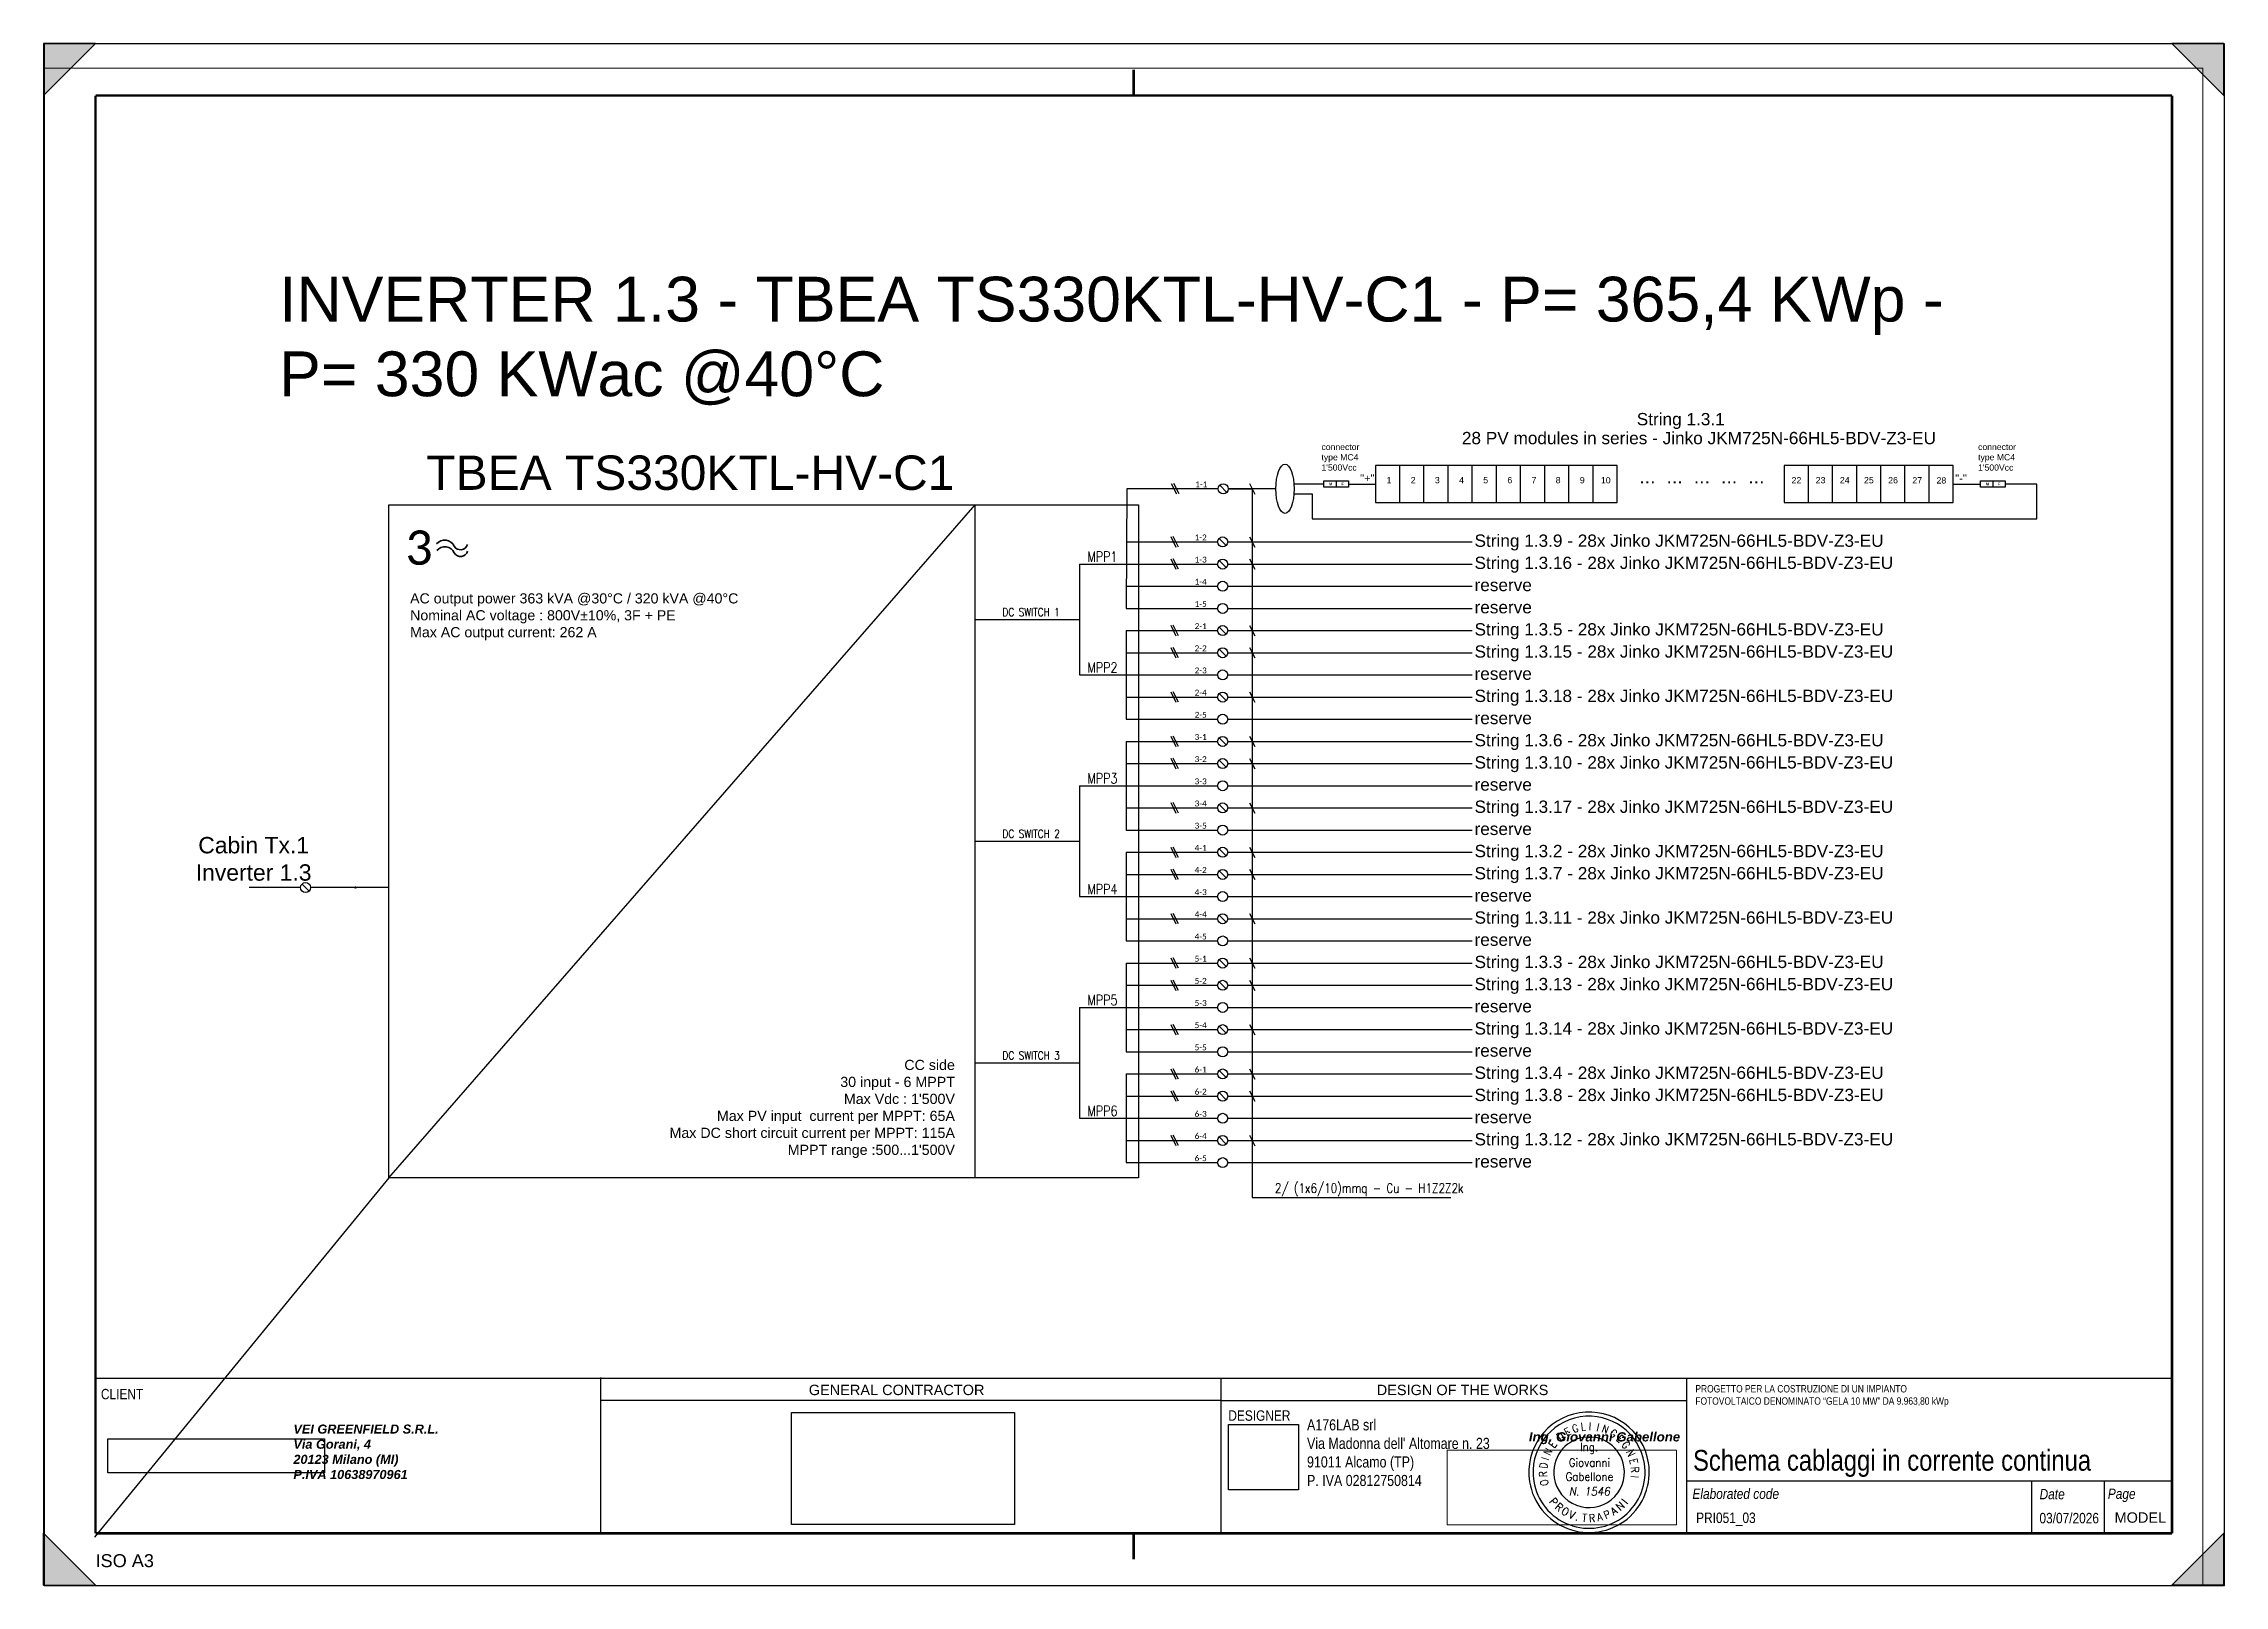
# Paper-space layout '1.3' of a CAD drawing. Header units: millimetres. Extents: x 2 to 422, y 2 to 299.
# The model-space entities are those that its viewports show. They can reach past a viewport. Long polylines and large blocks are cut down to what shows.
import ezdxf
from ezdxf.enums import TextEntityAlignment as Align

# ---------------------------------------------------------------- set-up
doc = ezdxf.new("R2010")
doc.units = ezdxf.units.MM
doc.header["$XCLIPFRAME"] = 2
doc.linetypes.add('CONTINUA', pattern=[0])
doc.linetypes.add('TRATTEGGIATA', pattern=[19.049999999999997, 12.7, -6.349999999999998])
for name, color, linetype in [('-Testi', 1, 'Continuous'), ('firme', 7, 'Continuous'), ('ISO Formato', 7, 'Continuous'), ('ISO FORMATO A3 SENZA TESTATA', 7, 'Continuous'), ('ISO LINEA DI TAGLIO', 253, 'Continuous'), ('ISO Testo', 7, 'Continuous'), ('testata', 7, 'CONTINUA'), ('TIMBRO', 153, 'Continuous'), ('TRATTEGGIATA', 40, 'TRATTEGGIATA')]:
    doc.layers.add(name, color=color, linetype=linetype)
doc.layers.add('Livello 1', color=7, linetype='Continuous', lineweight=0)
doc.styles.add('ARIAL', font='arial.ttf')
doc.styles.add('Formato ISO', font='arial.ttf')
doc.styles.add('Legend', font='calibri.ttf')
doc.styles.add('ROMANS', font='romans.shx', dxfattribs={"width": 0.8, "height": 0.2})
doc.styles.add('ROMANT', font='romant.shx', dxfattribs={"height": 0.2})
doc.styles.add('SIMPLEX', font='SIMPLEX', dxfattribs={"width": 0.8})
doc.styles.get("Standard").update_dxf_attribs({"font": 'arial.ttf'})
doc.styles.add('VALE', font='swissc.ttf')
picture_1 = doc.add_image_def('image1.jpg', size_in_pixel=(539, 175))
picture_2 = doc.add_image_def('image2.png', size_in_pixel=(565, 89))
picture_3 = doc.add_image_def('image3.png', size_in_pixel=(500, 251))
picture_4 = doc.add_image_def('image4.jpg', size_in_pixel=(1111, 1036))

# ---------------------------------------------------------------- blocks, each defined once
blk = doc.blocks.new('A$C63187F01')
at = {"layer": 'TIMBRO'}
for radius, start, end in [(1.15999999999999, 9.105136027296592, 189.1051360272949), (1.07999999999999, 9.105136027296592, 189.1051360272949), (0.679999999999991, 9.105136027296592, 189.1051360272949), (1.15999999999999, 189.1051360272949, 9.105136027296592), (1.07999999999999, 189.1051360272949, 9.105136027296592), (0.679999999999991, 189.1051360272949, 9.105136027296592)]:
    blk.add_arc((0, 0), radius, start, end, dxfattribs=at)
at = {"layer": 'TIMBRO', "style": 'ROMANT', "width": 0.85}
for s, rotation, p in [('E', 28.17592029116496, (-0.3824660734296117, 0.7140165983191907)), ('G', 17.52598430968996, (-0.2439220152376436, 0.772400188038816)), ('L', 7.090058753132115, (-0.0999777312645449, 0.803806228671547)), ('I', 358.7961288682809, (0.0170180748996245, 0.8098212056538756)), ('I', 348.6434814339645, (0.1594998227646158, 0.7941409236011197)), ('N', 339.280516534409, (0.2865722665468979, 0.7576122596989592)), ('N', 63.48437489733794, (-0.7247982432181193, 0.361617901420729)), ('E', 52.40714180735711, (-0.6418162093914364, 0.4941375854581338)), ('D', 38.61204339177493, (-0.505475523407938, 0.632925347284683)), ('G', 327.7755559631449, (0.4319221628173297, 0.685232256440969)), ('E', 317.1256199816696, (0.5511185261302673, 0.5936062416754027)), ('G', 306.4756840001942, (0.6513284743503789, 0.4815300805769171)), ('N', 294.9707234289304, (0.7342841281877384, 0.341945637626182)), ('R', 92.43304528897123, (-0.8092697948665675, -0.0343860308355062)), ('D', 81.56919470707903, (-0.8012468547890723, 0.1187580636865988)), ('I', 72.84733979689435, (-0.7739731119752964, 0.238884118223126)), ('E', 283.8934903389495, (0.7863024527493963, 0.1944953798943487)), ('R', 273.2435543574741, (0.8087024140580465, 0.0458301810675153)), ('O', 103.0829812704469, (-0.7889750302312581, -0.1833532156019828)), ('I', 264.307886566424, (0.8060060775601128, -0.0803380540972825))]:
    blk.add_text(s, height=0.15, rotation=rotation, dxfattribs=at).set_placement(p, align=Align.CENTER)
at = {"layer": 'TIMBRO', "style": 'ROMANS', "width": 0.9}
for s, p in [('Ing.', (1.313009079e-07, 0.4085925105044482)), ('Giovanni', (0.0075545987859016, 0.1075051202444968)), ('Gabellone', (0.007554585066373, -0.1638305355915151))]:
    blk.add_text(s, height=0.16, dxfattribs=at).set_placement(p, align=Align.CENTER)
at = {"layer": 'TIMBRO', "style": 'ROMANS', "oblique": 10, "width": 0.9}
blk.add_text('N. 1546', height=0.16, dxfattribs=at).set_placement((0.007554585066373, -0.4484680293613508), align=Align.CENTER)
at = {"layer": 'TIMBRO', "style": 'ROMANT', "text_generation_flag": 6, "width": 0.9}
for s, rotation, p in [('P', 129.9701413897099, (-0.73572414304485, -0.6166927803541284)), ('R', 139.5111729515321, (-0.623327763049133, -0.7301112927575844)), ('O', 148.8609498648018, (-0.4964321285984569, -0.8216782470621808)), ('V', 158.2107267780695, (-0.3563462401526749, -0.8914131237137182)), ('T', 174.3802347924072, (-0.0940091668817331, -0.9553859306804637)), ('R', 183.7300117056766, (0.0624528102228794, -0.9579664119870015)), ('A', 193.4622252675087, (0.2234920665997322, -0.933622673335947)), ('P', 203.0032568293325, (0.3751521134961706, -0.8836633361973014)), ('A', 212.5442883911549, (0.5164333161652053, -0.8092568380647691)), ('N', 222.6586311643547, (0.6505237136199185, -0.705987888010924)), ('I', 230.858393287566, (0.7445646931580825, -0.605989618477409)), ('.', 165.069514478294, (-0.2473410615262708, -0.9275895640222842))]:
    blk.add_text(s, height=0.15, rotation=rotation, dxfattribs=at).set_placement(p, align=Align.CENTER)
blk = doc.blocks.new('TESTATA_ORIZ')
for points in [[(-0.0699676079475467, 29.90025059768198), (400.149622289405, 29.90025059768198)], [(97.1902921321962, 30.02336188326467), (97.1902921321962, -0.0177559400219707)], [(216.7129702017337, 29.90025059768198), (216.7129702017337, 0)], [(306.4132899808174, 29.95782913373592), (306.4132899808174, -0.0373489915230039)], [(216.7129702017337, 25.58466010262339), (97.1902921321962, 25.58466010262339)], [(216.7129702017337, 25.58466010262339), (306.4132899808174, 25.58466010262339)], [(306.4132899808174, 10.09393447839386), (399.9946335071397, 10.09393447839386)], [(372.8528758033935, 10.06120158330736), (372.8528758033935, -0.0017945035822322)], [(386.8552724335677, 10.09393447839386), (386.8552724335677, 0)]]:
    blk.add_lwpolyline(points)
blk.add_lwpolyline([(0, 29.90025059768198), (400, 29.90025059768198), (400, 0), (0, 0)], close=True)
at = {"layer": 'firme', "xscale": 10, "yscale": 10, "zscale": 10}
blk.add_blockref('A$C63187F01', (287.6416002064349, 11.75734535063213), dxfattribs=at)
at = {"char_height": 2, "attachment_point": 1, "style": 'VALE'}
for s, width, insert in [('\\pxql;CLIENT', 62.13257653758773, (0.9716305739987092, 27.82619541131167)), ('\\pxql;DESIGNER', 62.13257653758773, (218.152149374866, 23.68897433024338)), ('\\pxql;{\\fSwis721 Cn BT|b0|i1|c0|p34;Elaborated code}', 57.42921800797819, (307.5581105855974, 8.620199347302531)), ('\\pxql;{\\fSwis721 Cn BT|b0|i1|c0|p34;Date}', 57.42921800797819, (374.4343936400085, 8.559032495573973)), ('\\pxql;{\\fSwis721 Cn BT|b0|i1|c0|p34;Page}', 57.42921800797819, (387.5775412735152, 8.620199347302531))]:
    blk.add_mtext_dynamic_manual_height_columns(s, width=width, gutter_width=25, heights=[8.879778938413974], dxfattribs=dict(at, insert=insert))
at = {"attachment_point": 4, "style": 'VALE'}
for s, insert, char_height, width in [('{\\f@Arial Unicode MS|b0|i0|c0|p34;GENERAL CONTRACTOR}', (137.3333100181189, 27.61036141397017), 2, 62.13257653758773), ('{\\f@Arial Unicode MS|b0|i0|c0|p34;DESIGN OF THE WORKS}', (246.743246528662, 27.61036141397017), 2, 62.13257653758773), ('{\\H0.83333x;\\C250;\\c1710618;PROGETTO PER LA COSTRUZIONE DI UN IMPIANTO\\PFOTOVOLTAICO DENOMINATO “GELA 10 MW” DA 9.963,80 kWp}', (308.1288091407623, 26.45304518701414), 1.7, 96.45484136060873)]:
    blk.add_mtext(s, dxfattribs=dict(at, insert=insert, char_height=char_height, width=width))
at = {"insert": (388.8723227745414, 3.023095414783931), "char_height": 2, "attachment_point": 4}
blk.add_mtext('MODEL', dxfattribs=at)
at = {"style": 'VALE'}
for tag, height, p in [('TITOLO_ELABORATO', 4, (307.6799596854908, 14.06286495316817)), ('EL', 2, (308.2763400574549, 2.988306874538372)), ('DATA1', 2, (374.4038837955039, 2.927140022809808))]:
    blk.add_attdef(tag, text='', height=height, dxfattribs=at).set_placement(p, align=Align.MIDDLE_LEFT)
at = {"layer": 'Livello 1'}
for s, insert, char_height, attachment_point in [('\\pxql;{\\fArial|b1|i1|c0|p34;\\H0.58333x;\\C250;\\c1710618;VEI GREENFIELD S.R.L.\\PVia Gorani, 4\\P20123 Milano (MI)\\PP.IVA 10638970961}', (52.04005891364793, 20.95944437869185), 3, 2), ('{\\fArial|b1|i1|c0|p34;\\H11.83894x;\\W1.02632;Ing. Giovanni Gabellone}', (276.05221707422, 17.16431292448878), 0.15, 7)]:
    blk.add_mtext(s, dxfattribs=dict(at, insert=insert, char_height=char_height, attachment_point=attachment_point))
at = {"layer": 'testata', "linetype": 'CONTINUA', "lineweight": 25, "insert": (258.7298298923781, 15.52275412109771), "char_height": 3, "width": 50.83305338474382, "attachment_point": 5, "style": 'ARIAL'}
blk.add_mtext("\\pxql;{\\H0.71429x;\\W0.8;A176LAB srl\\PVia Madonna dell' Altomare n. 23\\P91011 Alcamo (TP)\\PP. IVA 02812750814}", dxfattribs=at)
image = blk.add_image(picture_3, insert=(134.0290691254413, 1.710914103838149), size_in_units=(42.92731988865225, 21.549514584103427))
image.dxf.flags = 7
image = blk.add_image(picture_2, insert=(2.286596279577508, 11.651344692531), size_in_units=(41.74781706432985, 6.5762048119032945))
image.set_boundary_path([(-0.5, -0.5), (564.5, 88.49999999999999)])
image.dxf.clipping = 0
image = blk.add_image(picture_4, insert=(218.2123042816674, 8.373210778518114), size_in_units=(13.48003219349629, 12.570039021118054))
image.dxf.flags = 7
at = {"color": 7, "lineweight": 0, "true_color": 0xffffff}
image = blk.add_image(picture_1, insert=(260.2868776868563, 1.650954984690542), size_in_units=(44.21120616239327, 14.354287715062734), dxfattribs=at)
image.set_boundary_path([(-0.5, -0.5), (538.4999999999999, 174.5)])
image.dxf.clipping = 0
blk = doc.blocks.new('*U100')
at = {"layer": 'ISO Testo'}
h = blk.add_hatch(color=256, dxfattribs=at)
h.paths.add_polyline_path([(420.0000090385009, 297.0325926260448), (410.000009038501, 297.0325926260448), (420.0000090385009, 287.0325926260448)])
h.paths.add_polyline_path([(420.0000090385009, 10.03259262604479), (410.000009038501, 0.0325926260447886), (420.0000090385009, 0.0325926260447886)])
h.paths.add_polyline_path([(9.0385010481e-06, 10.03259262604479), (9.0385010481e-06, 0.0325926260447886), (10.00000903850104, 0.0325926260447886)])
h.paths.add_polyline_path([(10.00000903850104, 297.0325926260448), (9.0385010481e-06, 297.0325926260448), (9.0385010481e-06, 287.0325926260448)])
at = {"layer": 'ISO Formato', "const_width": 0.5}
for points in [[(210.0000090385011, 287.0325926260448), (10.00000903850104, 287.0325926260448)], [(10.00000903850104, 287.0325926260448), (10.00000903850104, 10.03259262604479)], [(10.00000903850104, 10.03259262604479), (210.0000090385011, 10.03259262604479)]]:
    blk.add_lwpolyline(points, dxfattribs=at)
at = {"layer": 'ISO FORMATO A3 SENZA TESTATA', "const_width": 0.5}
for points in [[(210.0000090385011, 287.0325926260448), (410.000009038501, 287.0325926260448)], [(410.000009038501, 287.0325926260448), (410.000009038501, 10.03259262604479)], [(410.000009038501, 10.03259262604479), (210.0000090385011, 10.03259262604479)]]:
    blk.add_lwpolyline(points, dxfattribs=at)
at = {"layer": 'ISO LINEA DI TAGLIO'}
blk.add_lwpolyline([(0.0974469984366806, -1.8687860575e-06), (420.1012052352025, -1.8687860575e-06), (420.1012052352025, 297.0122579247036), (0.0974469984366806, 297.0122579247036)], close=True, dxfattribs=at)
at = {"layer": 'ISO Testo'}
for p, q in [((9.0385010481e-06, 297.0325926260448), (9.0385010481e-06, 287.0325926260448)), ((10.00000903850104, 297.0325926260448), (9.0385010481e-06, 297.0325926260448)), ((10.00000903850104, 297.0325926260448), (9.0385010481e-06, 287.0325926260448)), ((420.0000090385009, 297.0325926260448), (410.000009038501, 297.0325926260448)), ((420.0000090385009, 287.0325926260448), (410.000009038501, 297.0325926260448)), ((420.0000090385009, 287.0325926260448), (420.0000090385009, 297.0325926260448)), ((9.0385010481e-06, 0.0325926260447886), (9.0385010481e-06, 10.03259262604479)), ((9.0385010481e-06, 10.03259262604479), (10.00000903850104, 0.0325926260447886)), ((410.000009038501, 0.0325926260447886), (420.0000090385009, 10.03259262604479)), ((420.0000090385009, 0.0325926260447886), (420.0000090385009, 10.03259262604479)), ((9.0385010481e-06, 0.0325926260447886), (10.00000903850104, 0.0325926260447886)), ((420.0000090385009, 0.0325926260447886), (410.000009038501, 0.0325926260447886))]:
    blk.add_line(p, q, dxfattribs=at)
at = {"layer": 'ISO Testo', "const_width": 0.5}
for points in [[(210.0000090385011, 287.0325926260448), (210.0000090385011, 292.0325926260448)], [(210.0000090385011, 10.03259262604479), (210.0000090385011, 5.032592626044788)]]:
    blk.add_lwpolyline(points, dxfattribs=at)
at = {"layer": 'ISO Testo', "style": 'Formato ISO'}
blk.add_text('ISO A3', height=2.5, dxfattribs=at).set_placement((10.00000903850104, 3.512349110778814))
blk = doc.blocks.new('P00102')
at = {"color": 1, "linetype": 'ByBlock', "lineweight": 25}
for p, q in [((0.0185414473933605, 3.62500173526314), (-3.581458552606548, -3.574998264736676)), ((1.818541447393428, 3.62500173526314), (-1.78145855260648, -3.574998264736676)), ((3.618541447393609, 3.62500173526314), (0.0185414473934742, -3.574998264736676))]:
    blk.add_line(p, q, dxfattribs=at)
blk = doc.blocks.new('P00')
at = {"color": 1}
for points in [[(-18.69457844420282, 25.69178981461047), (6.820592160970078, -25.33855139573532)], [(19.57817746355653, -25.33855139573532), (-5.93699314161455, 25.69178981461047)]]:
    blk.add_lwpolyline(points, dxfattribs=at)

msp = doc.modelspace()

# ---------------------------------------------------------------- linework, layer by layer
for points in [[(50340.07795327831, 163644.287454484), (50340.07795327831, 163461.9170672172), (51525.84931087432, 163461.9170672172), (51525.84931087432, 163643.7611349596), (50340.07795327831, 163643.7611349596)], [(50458.6550890379, 163461.9170672172), (50458.6550890379, 163643.7611349596)], [(50577.23222479749, 163461.653907455), (50577.23222479749, 163643.4979751974)], [(50695.8093605571, 163461.3907476927), (50695.8093605571, 163643.2348154352)], [(50814.38649631671, 163461.9170672172), (50814.38649631671, 163643.7611349596)], [(50932.96363207631, 163461.653907455), (50932.96363207631, 163643.4979751974)], [(51051.54076783592, 163461.3907476927), (51051.54076783592, 163643.2348154352)], [(51170.11790359551, 163461.9170672172), (51170.11790359551, 163643.7611349596)], [(51288.69503935511, 163461.653907455), (51288.69503935511, 163643.4979751974)], [(51407.27217511471, 163461.3907476927), (51407.27217511471, 163643.2348154352)], [(52345.84931087432, 163644.287454484), (52345.84931087432, 163461.9170672172), (53175.88926119154, 163461.9170672172), (53175.88926119154, 163643.7611349596), (52345.84931087432, 163643.7611349596)], [(52464.42644663392, 163461.9170672172), (52464.42644663392, 163643.7611349596)], [(52583.00358239353, 163461.653907455), (52583.00358239353, 163643.4979751974)], [(52701.58071815313, 163461.3907476927), (52701.58071815313, 163643.2348154352)], [(52820.15785391273, 163461.9170672172), (52820.15785391273, 163643.7611349596)], [(52938.73498967233, 163461.653907455), (52938.73498967233, 163643.4979751974)], [(52938.73498967233, 163461.653907455), (52938.73498967233, 163643.4979751974)], [(53057.31212543194, 163461.3907476927), (53057.31212543194, 163643.2348154352)], [(53057.31212543194, 163461.3907476927), (53057.31212543194, 163643.2348154352)], [(53175.88926119154, 163461.9170672172), (53175.88926119154, 163643.7611349596)], [(49118.10275831943, 163529.8734797899), (49115.2, 162942.7452359462)], [(49609.52809284357, 163512.4876597593), (49574.7564527823, 163547.2592998206)], [(49613.82677697381, 163529.8734797899), (49733.8267769738, 163529.8734797899), (49733.8267769738, 160050.427001942)], [(49721.06919167122, 163555.3886503952), (49746.58436227639, 163504.3583091847)], [(49721.06919167122, 163555.3886503952), (49746.5843622764, 163504.3583091847)], [(50146.56614566988, 163568.449076063), (50146.56614566988, 163537.7554456382)], [(50207.20168132278, 163553.1022608506), (50340.07795327831, 163553.1022608506)], [(53176.37699600487, 163553.1022608506), (53309.25326796039, 163553.1022608506)], [(53369.88880361329, 163568.449076063), (53369.88880361329, 163537.7554456382)], [(45496.31285879033, 160146.8455402219), (48374.58218751868, 163451.218536011)], [(48374.58218751868, 160146.8455402219), (48374.58218751868, 163451.218536011)], [(49606.62533452414, 163251.8771845939), (49571.85369446286, 163286.6488246551)], [(49721.06919167122, 163294.7781752297), (49746.58436227639, 163243.7478340193)], [(48887, 163160.4237483984), (49115.2, 163160.4237483984)], [(48887, 163160.4237483984), (48887, 162616.227467268)], [(49606.62533452414, 163143.0379283678), (49571.85369446286, 163177.809568429)], [(49721.06919167122, 163185.9389190037), (49746.58436227639, 163134.9085777932)], [(48374.58218751868, 162888.3256078332), (48887, 162888.3256078332)], [(49115.2, 162833.9059797202), (49115.2, 162398.5489548159)], [(49606.62533452414, 162816.5201596896), (49571.85369446286, 162851.2917997508)], [(49721.06919167122, 162859.4211503254), (49746.58436227639, 162808.390809115)], [(49606.62533452414, 162707.6809034635), (49571.85369446286, 162742.4525435247)], [(49721.06919167122, 162750.5818940993), (49746.58436227639, 162699.5515528889)], [(48887, 162616.227467268), (49115.2, 162616.227467268)], [(49606.62533452414, 162490.0023910113), (49571.85369446286, 162524.7740310725)], [(49721.06919167122, 162532.9033816471), (49746.58436227639, 162481.8730404368)], [(49606.62533452414, 162272.3238785591), (49571.85369446286, 162307.0955186204)], [(49721.06919167122, 162315.2248691949), (49746.58436227639, 162264.1945279845)], [(49115.2, 162289.7096985898), (49115.2, 161854.3526736854)], [(49606.62533452414, 162163.484622333), (49571.85369446286, 162198.2562623943)], [(49721.06919167122, 162206.3856129688), (49746.58436227639, 162155.3552717585)], [(48887, 162072.0311861376), (49115.2, 162072.0311861376)], [(48887, 162072.0311861376), (48887, 161527.8349050071)], [(49606.62533452414, 161945.8061098809), (49571.85369446286, 161980.5777499421)], [(49721.06919167122, 161988.7071005167), (49746.58436227639, 161937.6767593063)], [(48374.58218751868, 161799.9330455723), (48887, 161799.9330455723)], [(49606.62533452414, 161728.1275974287), (49571.85369446286, 161762.8992374899)], [(49721.06919167122, 161771.0285880645), (49746.58436227639, 161719.9982468541)], [(49115.2, 161745.5134174593), (49115.2, 161310.156392555)], [(49606.62533452414, 161619.2883412027), (49571.85369446286, 161654.0599812638)], [(49721.06919167122, 161662.1893318384), (49746.58436227639, 161611.1589906281)], [(45104.44726401697, 161554.677066225), (45069.67562395568, 161589.4487062863)], [(45496.31285879033, 161572.0628862556), (45111.64870646664, 161572.0628862556)], [(48887, 161527.8349050071), (49115.2, 161527.8349050071)], [(49721.06919167122, 161444.5108193863), (49746.58436227639, 161393.4804781759)], [(49606.62533452414, 161401.6098287505), (49571.85369446286, 161436.3814688117)], [(49721.06919167122, 161226.8323069341), (49746.58436227639, 161175.8019657237)], [(49115.2, 161201.3171363289), (49115.2, 160765.9601114245)], [(49606.62533452414, 161183.9313162983), (49571.85369446286, 161218.7029563595)], [(49721.06919167122, 161117.9930507081), (49746.58436227639, 161066.9627094976)], [(49606.62533452414, 161075.0920600722), (49571.85369446286, 161109.8637001334)], [(48887, 160983.6386238767), (49115.2, 160983.6386238767)], [(48887, 160983.6386238767), (48887, 160439.4423427463)], [(49606.62533452414, 160857.4135476201), (49571.85369446286, 160892.1851876813)], [(49721.06919167122, 160900.3145382558), (49746.58436227639, 160849.2841970454)], [(48374.58218751868, 160711.5404833115), (48887, 160711.5404833115)], [(49115.2, 160657.1208551985), (49115.2, 160221.7638302941)], [(49606.62533452414, 160639.7350351679), (49571.85369446286, 160674.5066752291)], [(49721.06919167122, 160682.6360258037), (49746.58436227639, 160631.6056845933)], [(49606.62533452414, 160530.8957789418), (49571.85369446286, 160565.667419003)], [(49721.06919167122, 160573.7967695776), (49746.58436227639, 160522.7664283672)], [(48887, 160439.4423427463), (49115.2, 160439.4423427463)], [(49606.62533452414, 160313.2172664896), (49571.85369446286, 160347.9889065508)], [(49721.06919167122, 160356.1182571255), (49746.58436227639, 160305.0879159151)], [(49733.8267769738, 160050.427001942), (50708.8267769738, 160050.427001942)]]:
    msp.add_lwpolyline(points)
at = {"color": 40}
for points in [[(49567.55227281294, 163529.8734797899), (49118.10275831943, 163529.8734797899)], [(49850.46758333334, 163529.8734797899), (49616.73227281293, 163529.8734797899)], [(49940.24790516484, 163554.8734797899), (50085.15267145494, 163554.8734797899)], [(49940.24790516484, 163504.8734797899), (50028.67750244538, 163504.8734797899), (50028.67750244538, 163382.793641546), (53585.6488028524, 163382.793641546), (53585.48743662462, 163553.1022608506), (53430.52433926618, 163553.1022608506)]]:
    msp.add_lwpolyline(points, dxfattribs=at)
for points in [[(50085.93061001699, 163568.449076063), (50207.20168132278, 163568.449076063), (50207.20168132278, 163537.7554456382), (50085.93061001699, 163537.7554456382)], [(53309.25326796039, 163568.449076063), (53430.52433926618, 163568.449076063), (53430.52433926618, 163537.7554456382), (53309.25326796039, 163537.7554456382)], [(45496.31285879033, 163451.218536011), (49176.36127245453, 163451.218536011), (49176.36127245453, 160146.8455402219), (45496.31285879033, 160146.8455402219)]]:
    msp.add_lwpolyline(points, close=True)
at = {"color": 40, "linetype": 'Continuous'}
for points in [[(49115.2, 163269.2630046245), (49564.64951449349, 163269.2630046245)], [(49613.82951449349, 163269.2630046245), (50814.31201643589, 163269.2630046245)], [(49115.2, 163160.4237483984), (49564.64951449349, 163160.4237483984)], [(49613.82951449349, 163160.4237483984), (50814.31201643589, 163160.4237483984)], [(49115.2, 162833.9059797202), (49564.64951449349, 162833.9059797202)], [(49613.82951449349, 162833.9059797202), (50814.31201643589, 162833.9059797202)], [(49115.2, 162725.0667234941), (49564.64951449349, 162725.0667234941)], [(49613.82951449349, 162725.0667234941), (50814.31201643589, 162725.0667234941)], [(49115.2, 162507.3882110419), (49564.64951449349, 162507.3882110419)], [(49613.82951449349, 162507.3882110419), (50814.31201643589, 162507.3882110419)], [(49115.2, 162289.7096985898), (49564.64951449349, 162289.7096985898)], [(49613.82951449349, 162289.7096985898), (50814.31201643589, 162289.7096985898)], [(49115.2, 162180.8704423636), (49564.64951449349, 162180.8704423636)], [(49613.82951449349, 162180.8704423636), (50814.31201643589, 162180.8704423636)], [(49115.2, 161963.1919299115), (49564.64951449349, 161963.1919299115)], [(49613.82951449349, 161963.1919299115), (50814.31201643589, 161963.1919299115)], [(49115.2, 161745.5134174593), (49564.64951449349, 161745.5134174593)], [(49613.82951449349, 161745.5134174593), (50814.31201643589, 161745.5134174593)], [(49613.82951449349, 161636.6741612332), (50814.31201643589, 161636.6741612332)], [(49115.2, 161418.9956487811), (49564.64951449349, 161418.9956487811)], [(49613.82951449349, 161418.9956487811), (50814.31201643589, 161418.9956487811)], [(49613.82951449349, 161201.3171363289), (50814.31201643589, 161201.3171363289)], [(49613.82951449349, 161092.4778801028), (50814.31201643589, 161092.4778801028)], [(49613.82951449349, 160874.7993676506), (50814.31201643589, 160874.7993676506)], [(49613.82951449349, 160657.1208551985), (50814.31201643589, 160657.1208551985)], [(49613.82951449349, 160548.2815989724), (50814.31201643589, 160548.2815989724)], [(49613.82951449349, 160330.6030865202), (50814.31201643589, 160330.6030865202)]]:
    msp.add_lwpolyline(points, dxfattribs=at)
at = {"color": 8, "linetype": 'Continuous'}
for points in [[(49115.2, 163051.5844921723), (49564.64951449349, 163051.5844921723)], [(49613.82951449349, 163051.5844921723), (50814.31201643589, 163051.5844921723)], [(49115.2, 162942.7452359462), (49564.64951449349, 162942.7452359462)], [(49613.82951449349, 162942.7452359462), (50814.31201643589, 162942.7452359462)], [(49115.2, 162616.227467268), (49564.64951449349, 162616.227467268)], [(49613.82951449349, 162616.227467268), (50814.31201643589, 162616.227467268)], [(49115.2, 162398.5489548159), (49564.64951449349, 162398.5489548159)], [(49613.82951449349, 162398.5489548159), (50814.31201643589, 162398.5489548159)], [(49115.2, 162072.0311861376), (49564.64951449349, 162072.0311861376)], [(49613.82951449349, 162072.0311861376), (50814.31201643589, 162072.0311861376)], [(49115.2, 161854.3526736854), (49564.64951449349, 161854.3526736854)], [(49613.82951449349, 161854.3526736854), (50814.31201643589, 161854.3526736854)], [(49115.2, 161527.8349050071), (49564.64951449349, 161527.8349050071)], [(49613.82951449349, 161527.8349050071), (50814.31201643589, 161527.8349050071)], [(49115.2, 161310.156392555), (49564.64951449349, 161310.156392555)], [(49613.82951449349, 161310.156392555), (50814.31201643589, 161310.156392555)], [(49115.2, 160983.6386238767), (49564.64951449349, 160983.6386238767)], [(49613.82951449349, 160983.6386238767), (50814.31201643589, 160983.6386238767)], [(49115.2, 160765.9601114245), (49564.64951449349, 160765.9601114245)], [(49613.82951449349, 160765.9601114245), (50814.31201643589, 160765.9601114245)], [(49115.2, 160439.4423427463), (49564.64951449349, 160439.4423427463)], [(49613.82951449349, 160439.4423427463), (50814.31201643589, 160439.4423427463)], [(49115.2, 160221.7638302941), (49564.64951449349, 160221.7638302941)], [(49613.82951449349, 160221.7638302941), (50814.31201643589, 160221.7638302941)]]:
    msp.add_lwpolyline(points, dxfattribs=at)
at = {"color": 4}
msp.add_lwpolyline([(45062.47418150603, 161572.0628862556), (44810.32062109006, 161572.0628862556)], dxfattribs=at)
at = {"color": 7}
for centre in [(49592.14227281294, 163529.8734797899), (49589.23951449349, 163269.2630046245), (49589.23951449349, 163160.4237483984), (49589.23951449349, 162833.9059797202), (49589.23951449349, 162725.0667234941), (49589.23951449349, 162507.3882110419), (49589.23951449349, 162289.7096985898), (49589.23951449349, 162180.8704423636), (49589.23951449349, 161963.1919299115), (49589.23951449349, 161745.5134174593), (49589.23951449349, 161636.6741612332), (49589.23951449349, 161418.9956487811), (49589.23951449349, 161201.3171363289), (49589.23951449349, 161092.4778801028), (49589.23951449349, 160874.7993676506), (49589.23951449349, 160657.1208551985), (49589.23951449349, 160548.2815989724), (49589.23951449349, 160330.6030865202)]:
    msp.add_circle(centre, 24.59, dxfattribs=at)
at = {"color": 8}
for centre in [(49589.23951449349, 163051.5844921723), (49589.23951449349, 162942.7452359462), (49589.23951449349, 162616.227467268), (49589.23951449349, 162398.5489548159), (49589.23951449349, 162072.0311861376), (49589.23951449349, 161854.3526736854), (49589.23951449349, 161527.8349050071), (49589.23951449349, 161310.156392555), (49589.23951449349, 160983.6386238767), (49589.23951449349, 160765.9601114245), (49589.23951449349, 160439.4423427463), (49589.23951449349, 160221.7638302941)]:
    msp.add_circle(centre, 24.59, dxfattribs=at)
msp.add_circle((45087.06144398633, 161572.0628862556), 24.58726248030871)
at = {"lineweight": 35}
for centre, radius, start, end in [((45769.89632148021, 163228.7123058284), 50.10158679896896, 22.57714482321823, 141.9873610374973), ((45770.68250298691, 163195.8204133665), 50.10158679897022, 22.57714482321823, 141.9873610374973), ((45847.10980907316, 163267.2854924432), 36.4958631825816, 211.9962466631755, 342.6174202888712), ((45847.89599057986, 163234.3935999812), 36.49586318257663, 211.9962466631755, 342.6174202888712)]:
    msp.add_arc(centre, radius, start, end, dxfattribs=at)
msp.add_ellipse((49895.35774424908, 163529.8734797899), major_axis=(0, -121.0803726117519), ratio=0.370746801875944)
at = {"layer": 'Defpoints', "color": 1}
msp.add_line((45496.31285879033, 160146.8455402219), (44050.84794279355, 158382.9891258013), dxfattribs=at)
at = {"layer": 'TRATTEGGIATA', "color": 40, "linetype": 'Continuous', "ltscale": 0.5}
for points in [[(49115.2, 161636.6741612332), (49564.64951449349, 161636.6741612332)], [(49115.2, 161201.3171363289), (49564.64951449349, 161201.3171363289)], [(49115.2, 161092.4778801028), (49564.64951449349, 161092.4778801028)], [(49115.2, 160874.7993676506), (49564.64951449349, 160874.7993676506)], [(49115.2, 160657.1208551985), (49564.64951449349, 160657.1208551985)], [(49115.2, 160548.2815989724), (49564.64951449349, 160548.2815989724)], [(49115.2, 160330.6030865202), (49564.64951449349, 160330.6030865202)]]:
    msp.add_lwpolyline(points, dxfattribs=at)

# ---------------------------------------------------------------- block references
for name, p in [('P00', (49355.82184103979, 163530.0506807734)), ('P00', (49352.91908272034, 163269.440205608)), ('P00', (49352.91908272034, 163160.6009493819)), ('P00', (49352.91908272034, 162834.0831807037)), ('P00', (49352.91908272034, 162725.2439244776)), ('P00', (49352.91908272034, 162507.5654120255)), ('P00', (49352.91908272034, 162289.8868995732)), ('P00', (49352.91908272034, 162181.0476433472)), ('P00', (49352.91908272034, 161963.369130895)), ('P00', (49352.91908272034, 161745.6906184428)), ('P00', (49352.91908272034, 161636.8513622167)), ('P00102', (45331.85333343955, 161571.8856852721)), ('P00', (49352.91908272034, 161419.1728497646)), ('P00', (49352.91908272034, 161201.4943373124)), ('P00', (49352.91908272034, 161092.6550810863)), ('P00', (49352.91908272034, 160874.9765686341)), ('P00', (49352.91908272034, 160657.298056182)), ('P00', (49352.91908272034, 160548.4587999559)), ('P00', (49352.91908272034, 160330.7802875037))]:
    msp.add_blockref(name, p)

# ---------------------------------------------------------------- texts
at = {"layer": '-Testi', "color": 7, "attachment_point": 5, "style": 'SIMPLEX'}
for s, insert, char_height, width in [('MPP1', (48998.89967799138, 163196.7136184267), 50, 54.43236395770274), ('DC SWITCH 1', (48649.07029740421, 162924.6154778615), 40, 391.7310769769952), ('MPP2', (48998.89967799138, 162652.5173372963), 50, 54.43236395770274), ('MPP3', (48998.89967799138, 162108.3210561659), 50, 54.43236395770274), ('DC SWITCH 2', (48649.07029740421, 161836.2229156006), 40, 391.7310769769952), ('MPP4', (48998.89967799138, 161564.1247750355), 50, 54.43236395770274), ('MPP5', (48998.89967799138, 161019.928493905), 50, 54.43236395770274), ('DC SWITCH 3', (48649.07029740421, 160747.8303533398), 40, 391.7310769769952), ('MPP6', (48998.89967799138, 160475.7322127746), 50, 54.43236395770274), ('2/ (1x6/10)mmq - Cu - H1Z2Z2k', (50308.95899619821, 160089.0471959505), 46.62125793982331, 1811.153034310845)]:
    msp.add_mtext(s, dxfattribs=dict(at, insert=insert, char_height=char_height, width=width))
for s, insert, char_height, width, attachment_point in [('INVERTER 1.3 - TBEA TS330KTL-HV-C1 - P= 365,4 KWp - P= 330 KWac @40°C', (44957.13151387792, 164571.1530570566), 220, 8459.92081239587, 1), ('28 PV modules in series - {\\C7;Jinko JKM725N-66HL5-BDV-Z3-EU}', (50763.5457616478, 163809.3184071606), 60.44320266841616, 2681.977403692902, 1), ('TBEA TS330KTL-HV-C1', (45679.64532830426, 163693.4297163469), 168.7039978620646, 3487.591366341201, 1), ("connector type MC4\\P1'500Vcc", (50074.2881078137, 163750.6229730185), 30.34407766993254, 266.3468481861055, 1), ("connector type MC4\\P1'500Vcc", (53297.61076575709, 163750.6229730185), 30.34407766993254, 266.3468481861055, 1), ("''+''", (50263.39262257919, 163601.0509238846), 38.08496559255708, 72.40086885169148, 1), ('1 ', (50393.93086492772, 163587.864103422), 30.84489911294951, 30.84489911294951, 1), ('2 ', (50512.50800068731, 163587.864103422), 30.84489911294951, 30.84489911294951, 1), ('3 ', (50631.08513644691, 163587.864103422), 30.84489911294951, 30.84489911294951, 1), ('4 ', (50749.66227220652, 163587.3377838975), 30.84489911294951, 30.84489911294951, 1), ('5 ', (50868.23940796613, 163587.864103422), 30.84489911294951, 30.84489911294951, 1), ('6 ', (50986.81654372573, 163587.864103422), 30.84489911294951, 30.84489911294951, 1), ('7 ', (51105.39367948534, 163587.3377838975), 30.84489911294951, 30.84489911294951, 1), ('8 ', (51223.97081524493, 163587.864103422), 30.84489911294951, 30.84489911294951, 1), ('9 ', (51342.54795100452, 163587.6009436597), 30.84489911294951, 30.84489911294951, 1), ('10 ', (51445.94489373631, 163587.3377838975), 30.84489911294951, 30.84489911294951, 1), ('22 ', (52381.89688650487, 163587.6009436597), 30.84489911294951, 30.84489911294951, 1), ('23 ', (52500.47402226446, 163587.864103422), 30.84489911294951, 30.84489911294951, 1), ('24 ', (52619.05115802406, 163587.864103422), 30.84489911294951, 30.84489911294951, 1), ('25 ', (52737.62829378367, 163587.6009436597), 30.84489911294951, 30.84489911294951, 1), ('26 ', (52856.20542954327, 163587.3377838975), 30.84489911294951, 30.84489911294951, 1), ('27', (52974.78256530287, 163587.0746241353), 30.84489911294951, 30.84489911294951, 1), ('28 ', (53093.35970106248, 163586.811464373), 30.84489911294951, 30.84489911294951, 1), ("''-''", (53184.685647004, 163601.0509238846), 38.08496559255708, 72.40086885169148, 1), ('\\pxql;{\\fArial|b1|i0|c0|p34;M}', (50111.38887291608, 163560.0951623431), 13.78454144922869, 16.70258049221593, 1), ('\\pxql;{\\fArial|b1|i0|c0|p34;F}', (50172.02440856899, 163560.0951623431), 13.78454144922869, 16.70258049221593, 1), ('...  ...  ...  ...  ... ', (51634.23029371597, 163624.9027629267), 68.89403447450137, 747.0275359160767, 1), ('\\pxql;{\\fArial|b1|i0|c0|p34;M}', (53334.7115308595, 163560.0951623431), 13.78454144922869, 16.70258049221593, 1), ('\\pxql;{\\fArial|b1|i0|c0|p34;F}', (53395.34706651239, 163560.0951623431), 13.78454144922869, 16.70258049221593, 1), ('AC output power 363 kVA @30°C / 320 kVA @40°C\\PNominal AC voltage : 800V±10%, 3F + PE \\PMax AC output current: 262 A', (45600.38252153707, 163016.9008978308), 49.77164695424683, 2205.221836437966, 1), ('\\pxqc;Cabin Tx.1\\PInverter 1.3', (44376.8038422391, 161820.6398248461), 80.47639183567892, 910.8416278132873, 1), ("CC side\\P30 input - 6 MPPT \\PMax Vdc : 1'500V\\PMax PV input  current per MPPT: 65A\\PMax DC short circuit current per MPPT: 115A \\PMPPT range :500...1'500V ", (48274.86116608687, 160726.4498051026), 50, 1795.435926720968, 3)]:
    msp.add_mtext(s, dxfattribs=dict(insert=insert, char_height=char_height, width=width, attachment_point=attachment_point))
at = {"color": 7, "char_height": 60.44, "width": 4500, "attachment_point": 1}
for s, insert in [('String 1.3.1 ', (51621.99622715501, 163902.1161693194)), ('String 1.3.9 - 28x Jinko JKM725N-66HL5-BDV-Z3-EU', (50825.59338740144, 163305.5528746528)), ('String 1.3.16 - 28x Jinko JKM725N-66HL5-BDV-Z3-EU', (50825.59338740144, 163196.7136184267)), ('String 1.3.5 - 28x Jinko JKM725N-66HL5-BDV-Z3-EU', (50825.59338740144, 162870.1958497485)), ('String 1.3.15 - 28x Jinko JKM725N-66HL5-BDV-Z3-EU', (50825.59338740144, 162761.3565935224)), ('String 1.3.18 - 28x Jinko JKM725N-66HL5-BDV-Z3-EU', (50825.59338740144, 162543.6780810703)), ('String 1.3.6 - 28x Jinko JKM725N-66HL5-BDV-Z3-EU', (50825.59338740144, 162325.999568618)), ('String 1.3.10 - 28x Jinko JKM725N-66HL5-BDV-Z3-EU', (50825.59338740144, 162217.1603123919)), ('String 1.3.17 - 28x Jinko JKM725N-66HL5-BDV-Z3-EU', (50825.59338740144, 161999.4817999398)), ('String 1.3.2 - 28x Jinko JKM725N-66HL5-BDV-Z3-EU', (50825.59338740144, 161781.8032874876)), ('String 1.3.7 - 28x Jinko JKM725N-66HL5-BDV-Z3-EU', (50825.59338740144, 161672.9640312615)), ('String 1.3.11 - 28x Jinko JKM725N-66HL5-BDV-Z3-EU', (50825.59338740144, 161455.2855188093)), ('String 1.3.3 - 28x Jinko JKM725N-66HL5-BDV-Z3-EU', (50825.59338740144, 161237.6070063572)), ('String 1.3.13 - 28x Jinko JKM725N-66HL5-BDV-Z3-EU', (50825.59338740144, 161128.7677501311)), ('String 1.3.14 - 28x Jinko JKM725N-66HL5-BDV-Z3-EU', (50825.59338740144, 160911.0892376789)), ('String 1.3.4 - 28x Jinko JKM725N-66HL5-BDV-Z3-EU', (50825.59338740144, 160693.4107252268)), ('String 1.3.8 - 28x Jinko JKM725N-66HL5-BDV-Z3-EU', (50825.59338740144, 160584.5714690007)), ('String 1.3.12 - 28x Jinko JKM725N-66HL5-BDV-Z3-EU', (50825.59338740144, 160366.8929565485))]:
    msp.add_mtext(s, dxfattribs=dict(at, insert=insert))
at = {"color": 7, "char_height": 28.90783764322853, "width": 87.83675759439129, "attachment_point": 1, "style": 'Legend'}
for s, insert in [('1-1', (49454.41651247337, 163566.1633498182)), ('1-2', (49451.51375415393, 163305.5528746528)), ('1-3', (49451.51375415393, 163196.7136184267)), ('2-1', (49451.51375415393, 162870.1958497485)), ('2-2', (49451.51375415393, 162761.3565935224)), ('2-4', (49451.51375415393, 162543.6780810703)), ('3-1', (49451.51375415393, 162325.999568618)), ('3-2', (49451.51375415393, 162217.1603123919)), ('3-4', (49451.51375415393, 161999.4817999398)), ('4-1', (49451.51375415393, 161781.8032874876)), ('4-2', (49451.51375415393, 161672.9640312615)), ('4-4', (49451.51375415393, 161455.2855188093)), ('5-1', (49451.51375415393, 161237.6070063572)), ('5-2', (49451.51375415393, 161128.7677501311)), ('5-4', (49451.51375415393, 160911.0892376789)), ('6-1', (49451.51375415393, 160693.4107252268)), ('6-2', (49451.51375415393, 160584.5714690007)), ('6-4', (49451.51375415393, 160366.8929565485))]:
    msp.add_mtext(s, dxfattribs=dict(at, insert=insert))
at = {"insert": (45577.64546475391, 163325.5710127197), "char_height": 168.7039978620646, "width": 2757.720579083849, "attachment_point": 1, "style": 'Legend'}
msp.add_mtext('3', dxfattribs=at)
at = {"color": 8, "char_height": 28.90783764322853, "width": 87.83675759439129, "attachment_point": 1, "style": 'Legend'}
for s, insert in [('1-4', (49451.51375415393, 163087.8743622006)), ('1-5', (49451.51375415393, 162979.0351059746)), ('2-3', (49451.51375415393, 162652.5173372963)), ('2-5', (49451.51375415393, 162434.8388248441)), ('3-3', (49451.51375415393, 162108.3210561659)), ('3-5', (49451.51375415393, 161890.6425437137)), ('4-3', (49451.51375415393, 161564.1247750355)), ('4-5', (49451.51375415393, 161346.4462625833)), ('5-3', (49451.51375415393, 161019.928493905)), ('5-5', (49451.51375415393, 160802.2499814528)), ('6-3', (49451.51375415393, 160475.7322127746)), ('6-5', (49451.51375415393, 160258.0537003224))]:
    msp.add_mtext(s, dxfattribs=dict(at, insert=insert))
at = {"color": 8, "char_height": 60.44, "width": 4500, "attachment_point": 1}
for insert in [(50825.59338740144, 163087.8743622006), (50825.59338740144, 162979.0351059746), (50825.59338740144, 162652.5173372963), (50825.59338740144, 162434.8388248441), (50825.59338740144, 162108.3210561659), (50825.59338740144, 161890.6425437137), (50825.59338740144, 161564.1247750355), (50825.59338740144, 161346.4462625833), (50825.59338740144, 161019.928493905), (50825.59338740144, 160802.2499814528), (50825.59338740144, 160475.7322127746), (50825.59338740144, 160258.0537003224)]:
    msp.add_mtext('reserve', dxfattribs=dict(at, insert=insert))

psp = doc.layouts.new('1.3')

# ---------------------------------------------------------------- block references
psp.add_blockref('*U100', (1.77100893766601, 1.913594840238829))
psp.add_blockref('TESTATA_ORIZ', (11.8409855841146, 11.94618746628361)).add_auto_attribs({'EL': 'PRI051_03', 'TITOLO_ELABORATO': 'Schema cablaggi in corrente continua', 'DATA1': '03/07/2026'})

# ---------------------------------------------------------------- viewports
at = {"layer": 'Defpoints', "color": 1, "view_target_point": (36430.92668957022, 16095.90744423696)}
psp.add_viewport(center=(209.729821542044, 148.0781262974379), size=(415.9176071317538, 292.3290666519704), view_center_point=(12669.71606436887, 145775.1119463058), view_height=7449.402804916934, dxfattribs=at)

doc.saveas('drawing.dxf')
